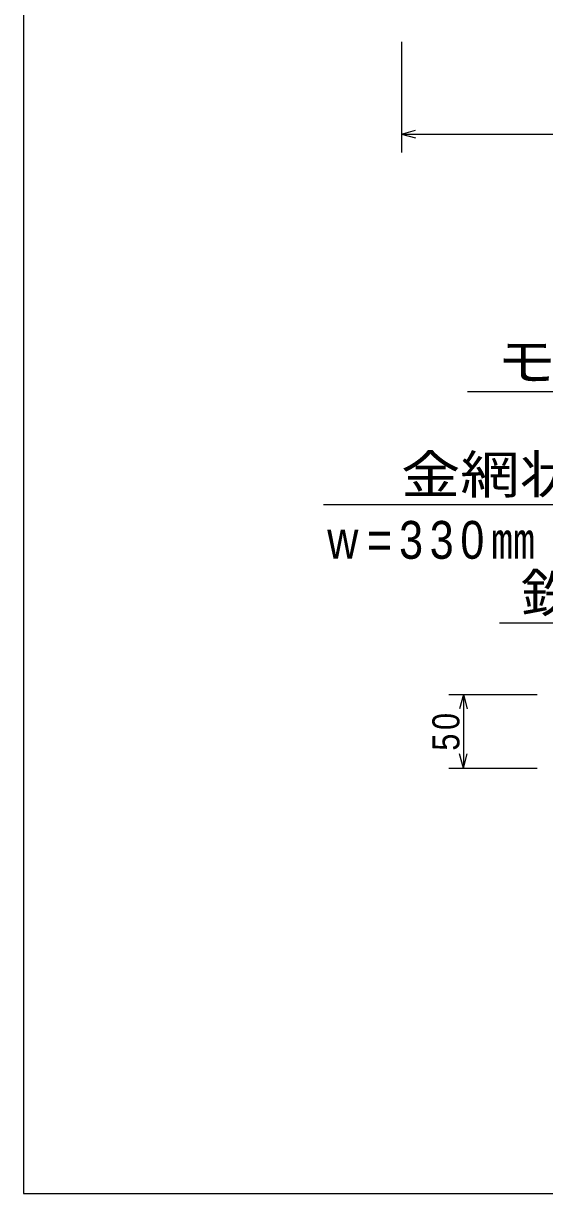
# Model space of a CAD drawing. Units: millimetres at full size, sheet at 1:20, with parts at other scales. Extents: x -7610 to 7610, y -5340 to 5340.
# Drawn here: x -7610 to -6197, y -5340 to -2166 of the extents above; entities that cross this region are included whole.
import ezdxf
from ezdxf.enums import TextEntityAlignment as Align

# ---------------------------------------------------------------- set-up
doc = ezdxf.new("R2010")
doc.units = ezdxf.units.MM
doc.header["$LTSCALE"] = 20
for name, color, linetype in [('0-6_寸法', 7, 'Continuous'), ('2-7_寸法', 7, 'Continuous'), ('2-8_名称', 7, 'Continuous'), ('3-0', 2, 'Continuous')]:
    doc.layers.add(name, color=color, linetype=linetype)
doc.styles.add('HGPｺﾞｼｯｸE', font='')
doc.styles.get('HGPｺﾞｼｯｸE').set_extended_font_data('HGPｺﾞｼｯｸE')

msp = doc.modelspace()

# ---------------------------------------------------------------- linework, layer by layer
at = {"layer": '0-6_寸法'}
for p, q in [((-6585, -2216.37), (-6585, -2516.37)), ((-6585, -2466.37), (-6546.36, -2456.02)), ((-6585, -2466.37), (-6546.36, -2476.73)), ((-6585, -2466.37), (-5085, -2466.37))]:
    msp.add_line(p, q, dxfattribs=at)
at = {"layer": '2-7_寸法'}
for p, q in [((-6456.58, -3986.34), (-6216.58, -3986.34)), ((-6416.58, -3986.34), (-6426.93, -4024.98)), ((-6416.58, -3986.34), (-6406.23, -4024.98)), ((-6416.58, -3986.34), (-6416.58, -4186.34)), ((-6416.58, -4186.34), (-6426.93, -4147.7)), ((-6416.58, -4186.34), (-6406.23, -4147.7)), ((-6456.58, -4186.34), (-6216.58, -4186.34))]:
    msp.add_line(p, q, dxfattribs=at)
at = {"layer": '2-8_名称'}
for p, q in [((-5305.99, -3165.38), (-6405.99, -3165.38)), ((-5595.98, -3471.8), (-6795.98, -3471.8)), ((-5743.63, -3793.3), (-6318.63, -3793.3))]:
    msp.add_line(p, q, dxfattribs=at)
at = {"layer": '3-0', "color": 1}
for p, q in [((-7610, 5340), (-7610, -5340)), ((-7610, -5340), (7610, -5340))]:
    msp.add_line(p, q, dxfattribs=at)

# ---------------------------------------------------------------- texts
at = {"layer": '2-7_寸法', "color": 3, "insert": (-6426.58, -4138.84), "char_height": 73.31, "attachment_point": 7, "rotation": 90, "style": 'HGPｺﾞｼｯｸE'}
msp.add_mtext('\\T1.21;\\W0.85;50', dxfattribs=at)
at = {"layer": '2-8_名称', "color": 2, "style": 'HGPｺﾞｼｯｸE', "width": 1.15}
for s, p in [('モルタル吹付', (-6325.99, -3165.38)), ('金網状型枠', (-6585.98, -3471.8)), ('鉄筋受', (-6261.13, -3793.3))]:
    msp.add_text(s, height=102.6, dxfattribs=at).set_placement(p, align=Align.BOTTOM_LEFT)
at = {"layer": '2-8_名称', "color": 2, "insert": (-6785.98, -3619.8), "char_height": 102.6, "attachment_point": 7, "style": 'HGPｺﾞｼｯｸE'}
msp.add_mtext('\\T1.28;\\W0.85;w=330㎜\\~h=180㎜', dxfattribs=at)

doc.saveas('drawing.dxf')
